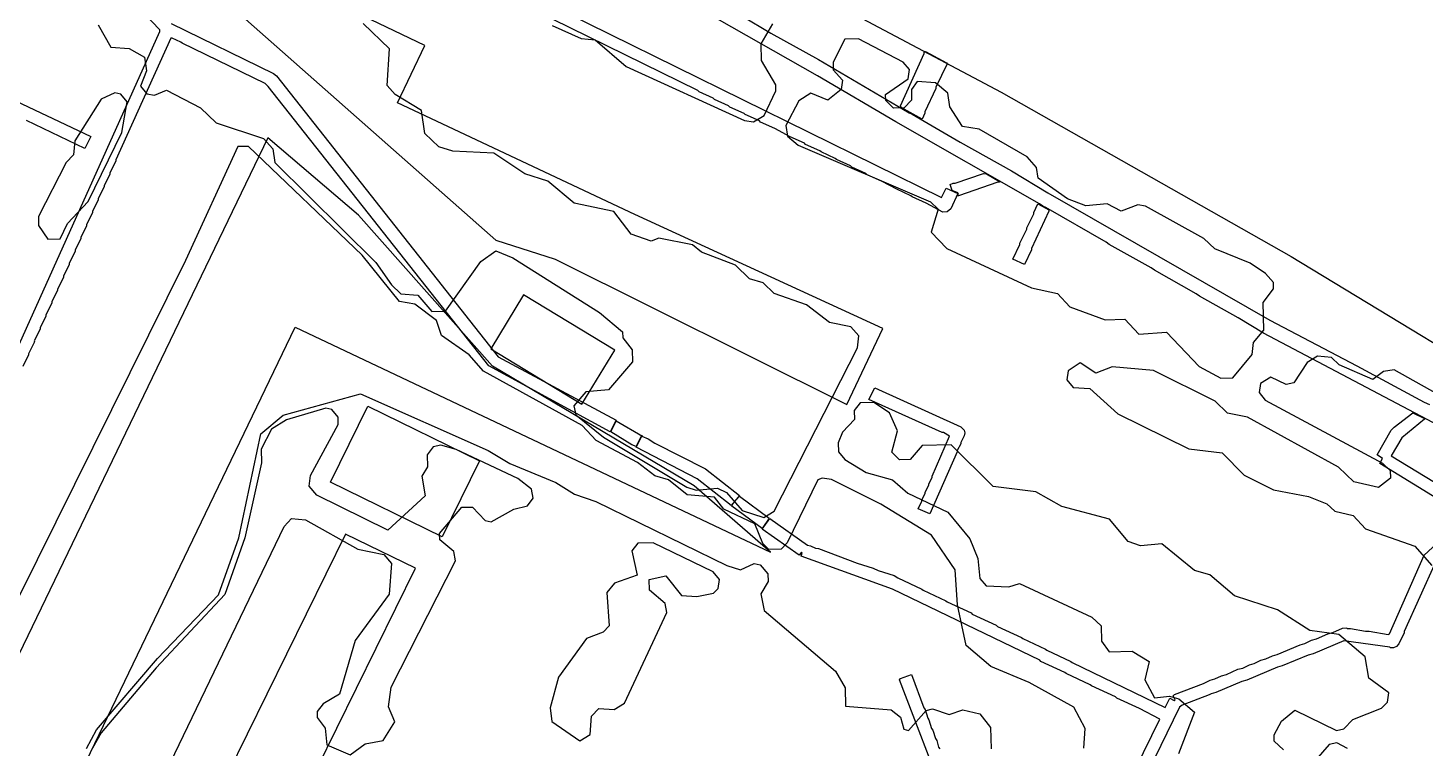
# Model space of a CAD drawing. Extents: x 1764 to 2708, y -3060 to -2272.
# Drawn here: x 2163.8 to 2393.3, y -2589.4 to -2471.1 of the extents above; entities that cross this region are included whole.
import ezdxf

# ---------------------------------------------------------------- set-up
doc = ezdxf.new("R2010")
doc.units = 0
for name, color, linetype in [('DOR_DOROZHKA', 40, 'CONTINUOUS'), ('DOR_LESTNICA', 6, 'CONTINUOUS'), ('DOR_PEREHOD', 9, 'CONTINUOUS'), ('DOR_TROTUAR', 8, 'CONTINUOUS'), ('GRANICA_UCHASTKA', 7, 'CONTINUOUS'), ('PL_DETSKAYA', 1, 'CONTINUOUS'), ('PL_SPORT', 5, 'CONTINUOUS'), ('PL_VORKAUT', 4, 'CONTINUOUS'), ('ZEL_LES_DREVESNYE', 94, 'CONTINUOUS'), ('ZEL_SPUTNIK_DOP', 40, 'CONTINUOUS'), ('ZEL_YANDEX_SHEMA', 92, 'CONTINUOUS')]:
    doc.layers.add(name, color=color, linetype=linetype)

msp = doc.modelspace()

# ---------------------------------------------------------------- linework, layer by layer
at = {"layer": 'DOR_DOROZHKA'}
for points in [[(2137.7673, -2577.8157), (2185.5013, -2471.7297), (2185.4953, -2471.4297), (2182.9363, -2468.7827)], [(2248.5273, -2466.7657), (2313.8573, -2498.9716), (2314.6243, -2497.4546), (2316.5443, -2498.3126), (2315.3983, -2500.8396), (2314.8083, -2501.3526), (2314.1083, -2501.3676), (2311.3763, -2499.9256), (2309.0523, -2498.8756), (2308.8483, -2498.6796), (2306.5243, -2497.6296), (2303.9933, -2496.2826), (2301.6693, -2495.2326), (2301.4653, -2495.0366), (2299.1413, -2493.9866), (2298.9373, -2493.7906), (2296.6133, -2492.7406), (2296.4093, -2492.5446), (2294.0853, -2491.4946), (2293.8803, -2491.2986), (2291.5573, -2490.2486), (2291.3523, -2490.0526), (2289.0283, -2489.0026), (2286.4983, -2487.6566), (2284.1743, -2486.6056), (2283.9703, -2486.4106), (2281.6463, -2485.3596), (2281.4413, -2485.1646), (2279.1183, -2484.1136), (2278.9133, -2483.9186), (2276.5893, -2482.8676), (2276.3853, -2482.6726), (2274.0613, -2481.6216), (2273.8573, -2481.4266), (2246.9573, -2468.2007)], [(2187.3733, -2470.3877), (2204.1603, -2478.6297), (2204.6693, -2479.0187), (2241.0843, -2525.1567), (2260.4183, -2535.5447), (2259.4593, -2537.4667), (2239.5143, -2526.5917), (2203.3053, -2480.7497), (2202.7953, -2480.2607), (2189.1453, -2473.6517), (2188.9403, -2473.4557), (2187.5253, -2472.7857), (2187.3253, -2472.7907), (2178.2523, -2492.7967), (2178.2573, -2492.9967), (2177.2983, -2494.9187), (2177.3023, -2495.1187), (2176.3433, -2497.0407), (2176.3473, -2497.2407), (2175.3883, -2499.1617), (2175.3933, -2499.3617), (2174.4343, -2501.2837), (2174.4383, -2501.4837), (2173.4793, -2503.4057), (2173.4833, -2503.6057), (2172.5243, -2505.5267), (2172.5293, -2505.7267), (2171.5703, -2507.6487), (2171.5743, -2507.8487), (2170.6153, -2509.7707), (2170.6193, -2509.9707), (2169.6603, -2511.8927), (2169.6653, -2512.0927), (2168.7063, -2514.0137), (2168.7103, -2514.2137), (2167.7513, -2516.1357), (2167.7553, -2516.3357), (2166.7963, -2518.2577), (2166.8013, -2518.4577), (2165.8423, -2520.3787), (2165.8463, -2520.5787), (2164.8873, -2522.5007), (2164.8913, -2522.7007), (2163.9323, -2524.6227), (2163.9373, -2524.8227), (2162.9783, -2526.7447)], [(2159.7123, -2482.0917), (2174.1683, -2488.9827), (2173.2093, -2490.9047), (2163.6053, -2486.3097)], [(2328.3554, -2628.2257), (2349.7254, -2584.6417), (2346.3864, -2582.9127), (2342.6474, -2581.1927), (2342.4434, -2580.9967), (2338.5024, -2579.1807), (2338.2974, -2578.9857), (2334.3564, -2577.1697), (2334.1524, -2576.9737), (2330.2104, -2575.1577), (2330.0064, -2574.9627), (2305.8414, -2563.2787), (2290.8174, -2557.8997), (2291.0064, -2557.3957), (2290.9024, -2557.1977), (2290.5134, -2557.7067), (2284.4174, -2553.4357), (2285.6814, -2551.7077), (2291.8784, -2556.0757), (2292.3804, -2556.1647), (2293.1894, -2556.5477), (2293.6914, -2556.6367), (2300.0464, -2559.0007), (2302.6654, -2559.8447), (2303.4744, -2560.2277), (2306.0944, -2561.0717), (2306.7024, -2561.4587), (2310.6434, -2563.2747), (2310.8484, -2563.4697), (2314.5874, -2565.1907), (2314.7914, -2565.3857), (2318.7334, -2567.2017), (2318.9374, -2567.3977), (2322.8784, -2569.2137), (2323.0824, -2569.4087), (2327.0244, -2571.2247), (2327.2284, -2571.4207), (2330.9674, -2573.1407), (2331.1714, -2573.3367), (2335.1134, -2575.1527), (2335.3174, -2575.3477), (2350.5844, -2582.7217), (2351.3524, -2581.2047), (2352.0614, -2581.5897), (2352.2584, -2581.4857), (2351.9434, -2580.7917), (2352.1394, -2580.5877), (2356.9034, -2578.7836), (2357.9924, -2578.2596), (2358.7884, -2578.0426), (2359.8774, -2577.5186), (2360.6724, -2577.3016), (2362.5554, -2576.4606), (2363.3514, -2576.2426), (2364.4404, -2575.7196), (2365.2364, -2575.5016), (2366.3254, -2574.9776), (2367.1214, -2574.7606), (2368.2104, -2574.2366), (2369.0064, -2574.0196), (2372.7744, -2572.4376), (2373.5694, -2572.2206), (2374.6594, -2571.6966), (2375.4544, -2571.4786), (2377.3374, -2570.6376), (2378.1334, -2570.4206), (2379.7184, -2569.6856), (2380.4184, -2569.6706), (2380.5204, -2569.7686), (2381.0204, -2569.7576), (2383.5314, -2570.2036), (2384.1314, -2570.1906), (2387.2444, -2570.7236), (2387.4424, -2570.6196), (2393.1664, -2557.6896), (2400.0324, -2551.3376), (2385.8374, -2542.6396), (2386.3204, -2541.8286), (2385.4074, -2541.2486), (2387.7214, -2537.1966), (2388.2104, -2536.6856), (2391.2604, -2534.3186), (2393.1824, -2535.2776), (2393.1844, -2535.3776), (2389.4494, -2538.4596), (2387.7114, -2541.3986), (2401.7024, -2549.9006)], [(2394.9924, -2558.8506), (2389.8364, -2570.2676), (2389.8404, -2570.4676), (2388.9794, -2572.2876), (2388.5884, -2572.6956), (2388.0924, -2572.9066), (2387.5924, -2572.9176), (2387.4904, -2572.8196), (2379.9634, -2571.7816), (2374.9064, -2573.8926), (2374.1114, -2574.1096), (2369.8474, -2575.9026), (2369.0514, -2576.1196), (2363.9944, -2578.2296), (2363.1994, -2578.4476), (2358.9354, -2580.2406), (2358.1394, -2580.4577), (2357.8444, -2580.6647), (2353.3784, -2582.3617), (2352.9844, -2582.6707), (2330.2774, -2629.1847)], [(2314.7024, -2598.3047), (2306.9634, -2578.1617), (2307.1594, -2577.9577), (2308.9464, -2577.3187), (2310.9654, -2582.7777), (2311.1714, -2583.0737), (2311.6024, -2584.4647), (2311.8084, -2584.7607), (2312.2384, -2586.1517), (2312.4454, -2586.4477), (2312.8754, -2587.8387), (2313.0824, -2588.1347), (2313.4054, -2589.2287), (2313.6124, -2589.5237)]]:
    msp.add_lwpolyline(points, dxfattribs=at)
for points in [[(2311.9784, -2550.9397), (2310.0584, -2550.0807), (2310.6324, -2548.8677), (2310.6284, -2548.6677), (2311.2044, -2547.5537), (2311.2004, -2547.3537), (2311.7764, -2546.2407), (2311.7724, -2546.0407), (2312.3484, -2544.9277), (2312.3444, -2544.7277), (2315.2044, -2538.1626), (2314.1914, -2537.5846), (2313.9914, -2537.5886), (2301.9673, -2532.1457), (2302.9263, -2530.2236), (2317.0714, -2536.6216), (2317.5844, -2537.2106), (2317.6934, -2537.6086), (2317.6044, -2538.1106), (2317.0274, -2539.2236), (2317.0324, -2539.4236), (2316.4554, -2540.5366), (2316.4604, -2540.7366)], [(2280.6963, -2547.9137), (2279.3313, -2549.5437), (2273.7333, -2545.1617), (2263.7163, -2539.9757), (2264.6773, -2538.1537), (2265.6883, -2538.6327), (2266.8033, -2539.3087), (2275.0993, -2543.5317)]]:
    msp.add_lwpolyline(points, close=True, dxfattribs=at)
at = {"layer": 'DOR_LESTNICA'}
for points in [[(2315.3113, -2496.8386), (2315.8073, -2496.6286), (2316.1073, -2496.6216), (2320.7753, -2495.0196), (2321.2773, -2495.1096), (2323.4053, -2496.3636), (2323.4073, -2496.4636), (2323.1073, -2496.4706), (2316.6523, -2498.7106), (2316.4523, -2498.7156), (2316.6463, -2498.4106), (2316.5423, -2498.2126), (2315.6333, -2497.8326)], [(2325.5823, -2509.1236), (2326.7303, -2506.6976), (2326.7263, -2506.4976), (2327.8763, -2504.1716), (2327.8723, -2503.9716), (2329.0223, -2501.6456), (2329.0183, -2501.4456), (2329.6883, -2500.0306), (2331.5093, -2500.9916), (2331.5143, -2501.1916), (2328.6453, -2507.3566), (2328.6503, -2507.5566), (2327.5013, -2509.9826)], [(2263.7143, -2539.8757), (2263.0073, -2539.5907), (2259.5593, -2537.4647), (2260.4213, -2535.6447), (2264.7773, -2538.1517), (2264.6753, -2538.0537), (2264.4793, -2538.2587)], [(2284.4154, -2553.3357), (2279.4333, -2549.6417), (2279.7223, -2549.1347), (2280.6983, -2548.0137), (2285.5794, -2551.6097)]]:
    msp.add_lwpolyline(points, close=True, dxfattribs=at)
at = {"layer": 'DOR_PEREHOD'}
msp.add_lwpolyline([(2307.2343, -2484.2066), (2307.1283, -2483.9086), (2311.0443, -2475.3196), (2311.0403, -2475.1196), (2311.2383, -2475.0156), (2314.6793, -2476.8426), (2314.7833, -2477.0396), (2312.9653, -2480.8816), (2312.9703, -2481.0816), (2311.1523, -2484.9226), (2311.1563, -2485.1226), (2310.6783, -2486.1336)], close=True, dxfattribs=at)
at = {"layer": 'DOR_TROTUAR'}
for points in [[(2407.5514, -2542.7706), (2366.7654, -2521.2406), (2362.6094, -2518.7286), (2356.2284, -2515.1646), (2355.7204, -2514.7756), (2348.8334, -2510.9226), (2348.3244, -2510.5336), (2341.4374, -2506.6796), (2340.9294, -2506.2906), (2331.0013, -2500.6016), (2330.4963, -2500.4126), (2329.9883, -2500.0236), (2306.3843, -2486.5266), (2293.5153, -2479.0006), (2258.1613, -2458.8536)], [(2281.0963, -2469.1636), (2285.8593, -2471.9616), (2293.6563, -2476.2956), (2308.5543, -2485.0786), (2309.0583, -2485.2676), (2316.9623, -2489.8996), (2325.3693, -2494.6206), (2331.3493, -2498.1936), (2367.8204, -2519.1166), (2382.0894, -2526.6126), (2393.1244, -2532.5776), (2394.0324, -2532.9576)]]:
    msp.add_lwpolyline(points, dxfattribs=at)
at = {"layer": 'GRANICA_UCHASTKA'}
msp.add_lwpolyline([(1926.7564, -2795.3858), (1827.2134, -2749.5118), (1784.2035, -2726.9288), (1772.1055, -2722.6878), (1765.0085, -2718.3388), (1764.3895, -2712.8488), (1771.5975, -2699.1868), (1818.5294, -2579.1099), (1873.6373, -2443.8499), (1905.1152, -2372.6329), (1929.0362, -2322.0899), (1949.2381, -2284.6339), (1957.9901, -2272.9389), (1960.4791, -2272.3849), (1971.1421, -2279.6589), (2004.0541, -2297.9569), (2126.2032, -2371.3577), (2159.6262, -2390.1457), (2214.8852, -2423.9697), (2323.6883, -2481.6506), (2371.2954, -2508.6366), (2415.9034, -2535.6866)], dxfattribs=at)
at = {"layer": 'PL_DETSKAYA'}
msp.add_lwpolyline([(2245.2363, -2514.9797), (2239.8443, -2523.8117), (2254.8093, -2532.8997), (2260.2013, -2524.0687)], close=True, dxfattribs=at)
at = {"layer": 'PL_SPORT'}
msp.add_lwpolyline([(2216.0143, -2554.2507), (2190.1733, -2606.7897), (2201.6293, -2612.3957), (2227.4703, -2559.8677)], close=True, dxfattribs=at)
at = {"layer": 'PL_VORKAUT'}
msp.add_lwpolyline([(2231.8693, -2554.6877), (2213.5483, -2545.7007), (2219.6813, -2533.2397), (2238.0023, -2542.2267)], close=True, dxfattribs=at)
at = {"layer": 'ZEL_LES_DREVESNYE'}
for points in [[(2298.3363, -2532.9567), (2304.2363, -2520.4846), (2263.5273, -2501.7887), (2224.5193, -2483.4487), (2228.9973, -2474.0057), (2146.8182, -2434.6757), (2144.7052, -2438.8957), (2189.7773, -2460.9867), (2240.6983, -2505.9637), (2250.4283, -2509.0877)], [(2149.1613, -2601.2647), (2165.0503, -2609.0057), (2207.7183, -2520.2417), (2285.7934, -2557.2227), (2273.2393, -2546.3067), (2240.1483, -2526.6617), (2218.1113, -2501.8887), (2203.2333, -2489.1817)]]:
    msp.add_lwpolyline(points, close=True, dxfattribs=at)
at = {"layer": 'ZEL_SPUTNIK_DOP'}
for points in [[(2175.3723, -2470.5977), (2177.4533, -2474.3047), (2180.4593, -2474.4897), (2182.9913, -2475.9357), (2183.2903, -2478.1807), (2182.3443, -2480.7017), (2183.3713, -2481.9307), (2184.6263, -2482.1537), (2186.6103, -2481.3607), (2192.1753, -2484.2417), (2194.7303, -2486.6877), (2202.5393, -2489.2707), (2204.0773, -2490.9877), (2204.3763, -2493.2327), (2220.9893, -2509.6327), (2223.5703, -2513.3287), (2225.1023, -2514.7967), (2227.8583, -2514.9867), (2230.1683, -2517.6887), (2232.4183, -2517.6397), (2238.2453, -2509.5097), (2240.7073, -2507.7057), (2243.4853, -2508.8967), (2257.6853, -2517.8447), (2261.5063, -2521.0137), (2261.5273, -2522.0137), (2263.0713, -2523.9817), (2263.1143, -2525.9817), (2259.2113, -2530.5677), (2255.4663, -2530.8987), (2253.5153, -2533.1927), (2253.7973, -2534.6867), (2258.3783, -2538.3397), (2272.0633, -2546.5487), (2273.5743, -2547.0167), (2277.0683, -2546.6907), (2278.5853, -2547.4087), (2281.1503, -2550.3547), (2284.6773, -2551.5287), (2286.4053, -2550.4907), (2300.0833, -2523.6816), (2300.2903, -2521.6766), (2299.0083, -2520.2036), (2295.4913, -2519.5286), (2291.6763, -2516.6096), (2286.3833, -2514.7227), (2284.5953, -2513.0107), (2282.3293, -2512.3097), (2280.0303, -2510.1077), (2274.4813, -2507.9767), (2272.9543, -2506.7587), (2267.4273, -2505.6277), (2266.1873, -2506.1547), (2262.9103, -2504.9747), (2260.0793, -2501.2837), (2253.5463, -2499.9247), (2249.2153, -2496.2657), (2245.4383, -2495.0967), (2240.3623, -2491.7047), (2233.6013, -2491.3507), (2231.3343, -2490.6497), (2229.0353, -2488.4477), (2228.4543, -2484.7087), (2224.1453, -2482.0497), (2222.8623, -2480.5767), (2223.2333, -2474.5657), (2218.8913, -2470.4077)], [(2249.9143, -2470.7377), (2254.7133, -2472.8847), (2256.9683, -2473.0867), (2262.0663, -2477.4787), (2281.5173, -2486.3136), (2283.0223, -2486.5306), (2284.7513, -2485.4926), (2286.6643, -2481.4496), (2286.6433, -2480.4496), (2284.3063, -2476.4976), (2284.2473, -2473.7476), (2286.1773, -2470.4546)], [(2406.6904, -2537.6366), (2388.2074, -2527.2806), (2386.4624, -2527.5686), (2384.7394, -2528.8566), (2379.1854, -2526.4746), (2377.9084, -2525.2516), (2375.6524, -2525.0506), (2373.9244, -2526.0886), (2371.7444, -2529.3876), (2370.4994, -2529.6646), (2367.9724, -2528.4686), (2366.2444, -2529.5056), (2366.0264, -2531.0116), (2367.0534, -2532.2396), (2386.2874, -2542.5796), (2387.5644, -2543.8026), (2387.5914, -2545.0536), (2385.6234, -2546.5966), (2381.6014, -2545.6826), (2379.0474, -2543.2366), (2364.1124, -2535.0546), (2360.8464, -2534.3756), (2358.8034, -2532.4186), (2348.6894, -2527.3836), (2341.9224, -2526.7796), (2339.1944, -2527.8396), (2336.6564, -2526.1436), (2334.6834, -2527.4366), (2334.4654, -2528.9416), (2335.4924, -2530.1706), (2338.2484, -2530.3606), (2342.8404, -2534.5136), (2354.4704, -2540.2656), (2359.9864, -2540.8966), (2363.5684, -2544.5716), (2368.3724, -2546.9696), (2374.1494, -2548.0946), (2377.1764, -2549.2806), (2378.4544, -2550.5036), (2381.4704, -2551.1886), (2383.5194, -2553.3956), (2391.5844, -2556.2226), (2394.4044, -2559.4136)], [(2370.0464, -2589.7057), (2368.5134, -2588.2377), (2368.4924, -2587.2377), (2369.6934, -2584.9606), (2371.9054, -2583.1616), (2378.7314, -2586.5156), (2379.9764, -2586.2386), (2381.4444, -2584.7066), (2386.1564, -2582.8536), (2387.1354, -2581.8326), (2387.3524, -2580.3266), (2384.0484, -2577.8966), (2383.4724, -2574.4076), (2379.1414, -2570.7486), (2374.3754, -2570.1016), (2369.0494, -2566.7146), (2361.9944, -2564.3656), (2357.9184, -2560.9526), (2355.4024, -2560.2566), (2350.0554, -2555.8696), (2346.5604, -2556.1946), (2344.5444, -2555.4886), (2341.4624, -2551.8026), (2333.6634, -2549.7206), (2329.3594, -2547.3116), (2322.3374, -2546.4626), (2315.4354, -2539.6086), (2310.6854, -2539.7116), (2308.7344, -2542.0047), (2306.9844, -2542.0427), (2305.7064, -2540.8197), (2306.6314, -2537.2977), (2305.3164, -2534.3246), (2302.7783, -2532.6287), (2300.5283, -2532.6767), (2299.5553, -2533.9487), (2299.5873, -2535.4487), (2297.6303, -2537.4917), (2296.9183, -2539.2587), (2296.9513, -2540.7587), (2297.9784, -2541.9867), (2301.5264, -2544.1617), (2305.8044, -2545.3197), (2308.3524, -2547.5157), (2314.9234, -2550.6257), (2318.5204, -2555.0497), (2319.8414, -2558.2737), (2320.1614, -2561.5177), (2321.1884, -2562.7467), (2324.9444, -2562.9157), (2326.6834, -2562.3777), (2338.5584, -2567.8737), (2340.0904, -2569.3417), (2340.1444, -2571.8417), (2341.4324, -2573.5647), (2345.1824, -2573.4837), (2347.9704, -2575.1747), (2347.2854, -2578.1907), (2348.8504, -2581.1587), (2351.3454, -2580.8547), (2352.8564, -2581.3227), (2355.4044, -2583.5187), (2352.8004, -2590.3277)], [(2183.6543, -2599.2357), (2205.9173, -2552.9807), (2207.1403, -2551.7037), (2209.3963, -2551.9047), (2218.0043, -2556.7217), (2222.2763, -2557.6297), (2223.5583, -2559.1027), (2223.1663, -2564.1137), (2217.5783, -2571.7387), (2215.0173, -2580.5487), (2212.2993, -2582.1077), (2211.3263, -2583.3797), (2211.3483, -2584.3797), (2212.6363, -2586.1027), (2212.9453, -2588.8477), (2216.7333, -2590.5167), (2219.1963, -2588.7127), (2222.1853, -2588.1477), (2224.1203, -2585.1047), (2223.0663, -2582.6257), (2223.4963, -2579.3647), (2234.0543, -2558.6257), (2233.7713, -2557.1317), (2231.4783, -2555.1797), (2231.4563, -2554.1797), (2235.1153, -2549.8487), (2236.8653, -2549.8107), (2238.9133, -2552.0177), (2239.9193, -2552.2457), (2243.6263, -2550.1647), (2245.8653, -2549.6167), (2246.8383, -2548.3447), (2246.5563, -2546.8497), (2244.2683, -2545.1487), (2234.1593, -2540.3637), (2231.6433, -2539.6677), (2230.3983, -2539.9447), (2229.4253, -2541.2167), (2229.4683, -2543.2167), (2228.5013, -2544.7387), (2229.0713, -2547.9777), (2222.9403, -2553.6137), (2211.3093, -2547.8617), (2210.0273, -2546.3887), (2210.2393, -2544.6327), (2214.8113, -2536.2797), (2214.7843, -2535.0297), (2213.7573, -2533.8017), (2212.7513, -2533.5727), (2206.2893, -2535.4637), (2203.8213, -2537.0177), (2202.1413, -2540.3057), (2202.1903, -2542.5557), (2199.4543, -2554.8717), (2196.1543, -2564.1977), (2184.9073, -2576.1967), (2175.8843, -2586.8967), (2174.4383, -2589.4297)], [(2380.5464, -2589.4786), (2378.7754, -2588.5166), (2377.5304, -2588.7936), (2375.3344, -2591.3417)]]:
    msp.add_lwpolyline(points, dxfattribs=at)
for points in [[(2290.4523, -2483.1186), (2288.2893, -2487.1676), (2288.5773, -2488.9116), (2290.3593, -2490.3746), (2312.0713, -2499.6606), (2313.3483, -2500.8836), (2312.1793, -2504.6606), (2314.7393, -2507.3566), (2328.6354, -2513.8096), (2332.9074, -2514.7186), (2334.9564, -2516.9256), (2340.7554, -2519.0506), (2344.0054, -2518.9806), (2346.3094, -2521.4326), (2350.8044, -2521.0846), (2356.1784, -2526.7216), (2359.7224, -2528.6466), (2361.7224, -2528.6036), (2364.8914, -2524.7826), (2365.0984, -2522.7776), (2366.8054, -2520.7396), (2366.7074, -2516.2386), (2368.4094, -2513.9516), (2368.3874, -2512.9506), (2367.1054, -2511.4776), (2364.5674, -2509.7816), (2358.7634, -2507.4056), (2356.9754, -2505.6936), (2347.3554, -2500.3986), (2346.1004, -2500.1756), (2343.3714, -2501.2356), (2341.0943, -2500.0336), (2337.5993, -2500.3596), (2334.5723, -2499.1746), (2329.7463, -2495.7766), (2329.4583, -2494.0316), (2327.9213, -2492.3146), (2320.0683, -2487.7316), (2317.3073, -2487.2906), (2315.2363, -2484.0836), (2314.9383, -2481.8396), (2312.9003, -2480.1326), (2309.8943, -2479.9466), (2308.9213, -2481.2186), (2308.9593, -2482.9686), (2307.7363, -2484.2456), (2305.9863, -2484.2836), (2304.7093, -2483.0606), (2304.6873, -2482.0606), (2308.3833, -2479.4796), (2308.6013, -2477.9736), (2307.5743, -2476.7456), (2300.2373, -2472.9016), (2297.9873, -2472.9506), (2296.0683, -2476.7436), (2296.0953, -2477.9936), (2297.6333, -2479.7116), (2297.4153, -2481.2176), (2295.2033, -2483.0156), (2292.4263, -2481.8256)], [(2179.1213, -2482.0227), (2178.1153, -2481.7937), (2175.8873, -2482.8427), (2171.5323, -2489.6897), (2171.3313, -2491.9457), (2170.1083, -2493.2227), (2165.5473, -2502.0757), (2165.5793, -2503.5757), (2167.1283, -2505.7937), (2169.1283, -2505.7507), (2170.3243, -2503.2237), (2173.7493, -2499.6477), (2179.2563, -2488.2727), (2180.1483, -2483.2507)], [(2276.3654, -2560.4637), (2266.5073, -2555.6737), (2264.0073, -2555.7277), (2263.0343, -2556.9997), (2263.8703, -2560.9837), (2260.1473, -2562.3147), (2258.9293, -2563.8417), (2259.2983, -2569.3367), (2258.3203, -2570.3577), (2255.5913, -2571.4177), (2250.9763, -2577.7707), (2249.5843, -2582.8037), (2249.8824, -2585.0477), (2254.4534, -2588.2007), (2256.1814, -2587.1627), (2256.3674, -2584.1577), (2257.5904, -2582.8807), (2260.0954, -2583.0767), (2261.8244, -2582.0387), (2268.7554, -2567.1307), (2268.4733, -2565.6367), (2265.9243, -2563.4407), (2265.8863, -2561.6897), (2268.6263, -2561.1307), (2271.1964, -2564.3267), (2273.7024, -2564.5227), (2276.4414, -2563.9637), (2277.1754, -2563.1967), (2277.3924, -2561.6917)]]:
    msp.add_lwpolyline(points, close=True, dxfattribs=at)
at = {"layer": 'ZEL_YANDEX_SHEMA'}
for points in [[(2337.2724, -2589.4127), (2337.4524, -2586.1577), (2335.6264, -2582.6947), (2328.2844, -2578.6017), (2321.9744, -2575.9867), (2317.8994, -2572.5727), (2316.5034, -2565.8497), (2316.1284, -2560.1047), (2312.2544, -2554.4347), (2303.8904, -2549.3627), (2295.7984, -2545.2857), (2294.2924, -2545.0677), (2293.5484, -2545.3347), (2288.5194, -2555.6987), (2287.5404, -2556.7197), (2285.5404, -2556.7627), (2284.5194, -2555.7847), (2283.1983, -2552.5617), (2278.1443, -2550.1697), (2276.6013, -2548.2017), (2272.0903, -2547.7987), (2269.0353, -2545.3637), (2266.7693, -2544.6627), (2263.9703, -2542.4717), (2257.1393, -2538.8667), (2254.8353, -2536.4157), (2238.6343, -2527.5107), (2236.3253, -2524.8097), (2231.7543, -2521.6567), (2230.9503, -2519.1727), (2227.3903, -2516.4977), (2224.8793, -2516.0517), (2218.7123, -2508.4307), (2200.0663, -2490.5747), (2198.3163, -2490.6127), (2189.7153, -2509.3077), (2147.0503, -2595.2737)], [(2173.4383, -2589.4507), (2175.1233, -2586.4127), (2185.1253, -2574.6907), (2195.1543, -2564.2187), (2198.4543, -2554.8927), (2202.0873, -2537.8057), (2205.7733, -2534.7247), (2218.4533, -2531.1987), (2239.4153, -2540.5007), (2242.9643, -2542.6757), (2250.5343, -2545.7637), (2253.5783, -2547.6987), (2257.1053, -2548.8727), (2278.5944, -2559.4147), (2280.8604, -2560.1157), (2283.0894, -2559.0677), (2284.0944, -2559.2957), (2285.3774, -2560.7687), (2285.4044, -2562.0187), (2284.1974, -2564.0457), (2284.7564, -2566.7857), (2296.4784, -2576.7877), (2298.0384, -2579.5047), (2298.1034, -2582.5057), (2305.6194, -2583.0937), (2307.1464, -2584.3107), (2307.6904, -2586.3007), (2308.4454, -2586.5337), (2311.3754, -2583.2187), (2312.3704, -2582.9477), (2315.1414, -2583.8877), (2317.3754, -2583.0897), (2320.1424, -2583.7797), (2321.9404, -2585.9927), (2322.0164, -2589.4927)]]:
    msp.add_lwpolyline(points, dxfattribs=at)

doc.saveas('drawing.dxf')
